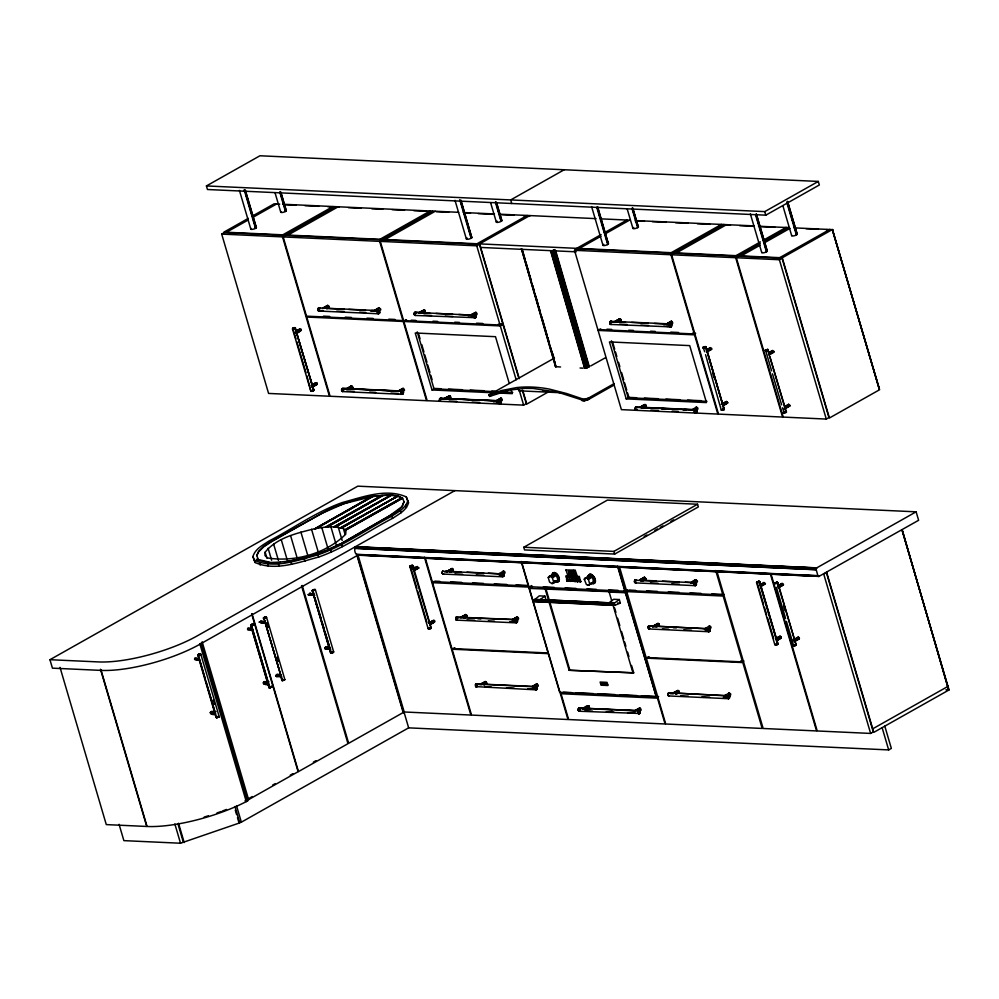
<?xml version="1.0" encoding="UTF-8"?>
<svg xmlns="http://www.w3.org/2000/svg" width="999" height="999" viewBox="0 0 999 999"><rect width="100%" height="100%" fill="white"/><g stroke="black" fill="none" stroke-linecap="round" stroke-linejoin="round"><path stroke-width="1.5" d="M318.868 311.026L318.182 310.264L318.868 311.026L378.296 313.761L379.545 312.912L378.296 313.761M402.472 391.096L400.974 392.495L402.322 394.106L403.259 393.469L401.998 394.318L342.582 391.583L341.596 389.81L342.944 388.336L402.36 391.071L403.396 392.22L402.36 391.071M475.012 317.67L415.159 315.459L414.173 313.686L414.897 312.325L475.699 315.347C477.097 314.91 473.301 317.27 473.813 315.584L475.249 315.497M442.058 572.976L442.382 571.453L442.058 573.026L443.156 574.063L502.572 576.798C504.895 575.499 500.511 577.072 502.997 576.273M456.031 619.78L455.769 618.918L456.705 620.129L516.133 622.864C517.082 622.789 515.384 622.19 515.871 619.73L456.643 617.394M493.381 403.097L500.998 403.446L501.323 401.873L500.337 400.874L439.935 398.551L456.618 399.125M516.358 622.764L515.109 621.028L516.495 619.605L517.532 620.754L516.495 619.605L456.256 617.082M536.9 687.362L536.213 686.588L476.785 683.865L475.487 684.615L476.161 683.978L536.788 686.912L537.362 688.411L536.975 689.198L527.834 688.786M636.9 409.415L635.938 410.089L635.302 409.49L636.038 410.127L634.952 409.091L635.676 407.018L696.028 409.727L694.442 411.039L695.154 412.462L696.303 412.262L695.466 412.862L696.328 412.55M636.525 579.982L634.652 580.357L634.49 581.868L635.464 582.879L695.004 585.639L696.515 584.203L695.941 582.704L685.277 582.217M639.135 710.751L578.97 708.104L578.309 708.753L579.607 707.991L639.135 710.751L637.712 712.986C638.798 714.135 641.183 713.236 638.598 713.373L637.712 712.986M695.941 582.704L635.102 580.257M705.119 630.856L709.852 630.943L708.553 631.705L649.138 628.97L648.151 627.197L648.875 625.836L709.665 628.87L649.175 625.936M728.933 695.991L669.218 692.707L667.694 694.143L668.855 695.953L728.271 698.688L729.732 696.478L729.407 698.051L723.313 697.764M551.935 575.911C553.633 564.959 565.434 584.765 555.144 581.356M554.745 580.869C561.475 583.803 556.555 569.992 552.36 574.75L552.21 573.801M568.219 580.993L566.67 580.419L566.733 579.482L567.794 579.532L567.782 581.268L566.733 579.482M570.704 581.106L569.155 580.544L569.218 579.595L570.279 579.645L570.267 581.393L569.218 579.595M573.201 581.218L571.64 580.656L572.077 579.208L573.351 581.381L571.89 581.093L572.14 579.432L573.201 581.218L571.94 580.756L572.14 579.432M571.64 580.656L571.703 579.707M575.686 581.343L574.125 580.769L574.562 579.32L575.836 581.505L574.375 581.206L574.625 579.545L575.686 581.343L574.437 580.869L574.625 579.545M574.125 580.769L574.188 579.832M578.171 581.455L576.61 580.881L576.51 579.782C578.159 579.62 576.148 577.097 577.01 579.383L578.334 580.744L577.784 581.955L576.86 581.318L577.11 579.657L578.171 580.731L577.235 581.518L577.11 579.657M576.61 580.881L576.673 579.944M580.656 581.568L579.408 581.093L579.595 579.782L580.656 581.568L579.095 580.993L579.532 579.557L580.806 581.73L578.995 580.769M579.095 580.993L579.158 580.057M588.174 577.185L587.961 576.423C591.021 568.606 600.337 584.328 592.145 583.528L591.545 582.941C598.176 583.578 590.646 570.866 588.174 577.185A4.208 2.56 60.6 0 1 591.296 575.761A4.208 2.56 60.6 0 1 594.218 580.681A4.208 2.56 60.6 0 1 591.508 582.929M355.507 546.653C353.634 548.863 355.007 555.119 357.992 555.107M816.071 569.255L816.757 567.857L916.12 511.825L918.618 520.279L818.868 576.423L817.881 575.649L816.071 569.255L354.82 547.927M196.341 658.99C192.233 660.139 197.452 658.291 199.363 658.079M197.889 654.707L200.811 654.245L219.093 716.333C219.081 717.694 213.624 717.494 217.944 717.232M216.034 717.394L216.92 717.669L216.034 717.394L197.765 655.044L198.439 654.357L197.752 655.169L200.799 654.495L199.625 654.008M197.877 654.919L200.799 654.495M215.796 713.873C212.5 716.583 207.692 711.163 212.287 711.875M210.801 711.85C216.883 711.038 215.722 714.248 210.402 712.936M216.646 717.594L217.969 716.857M218.956 716.932L218.631 716.62M249.313 629.133C245.205 630.269 250.437 628.421 252.347 628.209M253.172 624.175C251.935 624.35 254.158 623.576 253.359 624.949C248.601 627.459 253.259 622.402 250.737 625.436L269.006 687.524L270.367 687.762L269.006 687.524M250.986 624.762L251.835 625.486M250.749 625.187L251.423 624.487L250.749 625.187L269.168 687.712M251.973 628.92L247.49 629.095M253.334 624.138L253.359 624.949M265.597 622.864C251.81 621.628 263.611 622.589 265.372 620.804M266.496 617.457C266.209 617.27 261.226 618.156 266.508 617.207L284.777 679.308L284.29 680.182L284.752 679.557L283.616 680.456L281.793 680.219L279.982 672.389M263.699 617.594L263.449 618.269M263.848 617.707L282.342 680.569L263.686 617.782L266.196 617.195M264.685 621.753L260.202 621.927M266.346 617.02L263.436 618.144M268.768 684.015C266.059 686.45 260.876 682.142 265.06 681.755M263.773 681.98C269.867 681.168 268.706 684.377 263.374 683.079M269.305 687.762L272.065 686.475L271.815 687.15L270.105 687.574L271.666 686.363L271.815 687.15M269.068 687.637L269.892 687.811L251.398 624.949M269.63 687.737L269.018 687.275L269.643 687.562M271.678 687.025L271.603 686.75M313.823 390.309L312.025 390.459L313.449 389.935L295.18 327.847L293.619 327.859L292.52 329.008L310.789 391.108L312.088 391.383L313.848 390.047L294.955 327.747M292.769 328.334L295.991 338.786M277.922 675.936C275.774 678.583 275.687 673.001 277.984 674.849M312.749 391.146L313.836 390.297L295.117 327.709M295.279 327.722L292.632 328.634L293.644 328.484M280.544 676.111L281.256 674.775M281.743 680.107L282.118 680.469M282.018 680.594L282.18 680.606M284.665 679.682L282.255 680.656M311.089 391.346L311.363 390.759M311.263 391.146L312.737 391.046M314.448 595.329C300.662 594.08 312.462 595.054 314.223 593.269M311.026 594.043L310.452 592.931L309.453 593.306M331.918 652.372C334.253 651.872 332.242 653.546 333.629 651.76L315.359 589.672L313.449 589.835L312.312 590.471L330.594 652.572L331.456 653.096L312.287 590.596L312.874 589.797L312.3 590.721L330.569 652.822L331.93 653.059L330.569 652.822M315.197 589.485L312.325 590.471L315.359 589.672M312.874 589.797L315.347 589.922L312.849 590.334M313.536 594.218L309.053 594.393M314.922 590.247L314.96 589.56M315.347 589.922L314.897 589.435M330.332 649.3L324.937 648.363L325.999 646.902L326.91 648.026M325.1 647.614C330.869 647.24 330.457 649.25 324.937 648.363M330.731 653.009L331.056 652.359L331.331 653.146M333.142 652.647L332.567 651.835M333.629 652.135L332.967 652.247M379.745 311.601L379.52 313.112L379.233 310.826L371.616 310.477M403.459 392.157L403.296 393.556M414.473 314.685L414.223 314.248M428.733 629.133C428.696 628.009 429.258 629.732 428.196 628.846L409.915 566.745L411.026 565.659L412.974 565.696L431.243 628.034C431.293 628.683 429.707 627.984 430.856 627.672L412.088 565.409L412.974 565.696M412.912 565.584C411.95 567.332 409.627 565.159 409.915 566.745M412.3 565.958L412.962 565.946M500.924 401.61L500.237 400.836L440.184 398.226L439.872 401.036L439.36 400.262M430.794 628.071C427.572 630.456 433.279 627.647 430.182 627.859M476.036 316.021L475.212 318.069L475.761 317.245L468.106 317.195M627.434 589.86L624.875 591.196L528.583 586.675M624.35 590.634L629.02 590.846L625.674 592.732L656.293 696.74L559.677 692.295L529.058 588.286L532.405 586.401M610.152 324.113L609.889 323.239L610.826 324.45L671.116 326.873L669.305 326.198L670.616 323.938L610.564 321.316L610.014 322.153L610.464 321.341M639.597 711.038L639.959 711.937L639.323 711.113M648.201 627.759L648.276 626.373M671.378 326.548L671.565 324.925L671.378 326.548L663.761 326.198M693.556 412.075L696.603 412.225L696.927 410.639L696.403 409.927L684.215 409.365M703.196 347.202L702.946 347.877L705.606 346.715L724.038 409.403L706.006 346.815L704.807 346.578M704.682 351.735C702.759 345.829 702.597 347.565 704.907 346.765M724.275 409.29L723.588 409.852L724.263 409.165L705.706 346.591M705.843 346.628L704.857 347.714L702.934 347.752M696.453 583.478L696.041 582.742M723.838 409.715L721.278 410.077L705.556 354.695M721.278 410.077L721.89 409.702M709.502 628.771L709.864 629.67L709.602 628.796M724.15 409.515L723.875 408.803M729.72 696.528L728.071 696.315L727.921 697.564L729.145 698.239M765.134 350.237L768.131 349.925L766.183 350.786L765.346 350.062M765.496 350.012L766.183 350.786M768.618 352.522L767.694 349.463L766.233 349.837L767.981 349.488L767.007 350.574M756.58 582.679L757.267 581.743L756.58 582.679L774.862 644.78L776.81 644.867L777.896 643.98L759.627 581.88L758.291 581.393L759.64 581.63L777.909 643.718C776.023 645.342 774 645.554 775.998 643.893M777.921 643.843L776.785 644.243L777.522 643.606L759.015 581.418L759.627 581.88L756.955 582.667L759.34 581.393M783.428 412.937C785.301 413.711 781.855 412.475 784.515 411.938M774.712 583.516C775.286 581.306 774.475 585.264 777.334 583.041C778.333 581.793 775.149 582.017 777.759 582.454L796.028 644.805L795.354 645.491L796.041 644.555L794.879 645.704L795.641 644.705M777.334 583.041C777.759 581.505 776.772 582.567 774.749 583.029M775.286 582.592L774.949 583.029M786.425 411.775L786.026 412.5L785.164 408.703M777.472 582.23L775.261 583.116M775.948 644.83L777.259 644.205M777.659 644.405L777.522 643.606M793.606 645.654L786.45 621.378M793.281 645.841L795.579 644.842L793.293 645.629M200.749 654.382L198.002 654.82M251.785 625.224L252.647 625.274M296.74 332.455C294.38 335.264 304.932 329.208 299.8 328.721M315.609 384.066C317.994 386.176 317.058 381.193 315.322 383.092M412.487 566.146L410.04 566.371M414.135 570.192L418.731 567.907L417.195 566.458M418.731 567.907C416.67 568.943 416.021 564.597 413.386 568.806M429.882 624.725C441.358 616.858 427.422 622.439 434.627 621.565M703.608 347.402L704.045 347.927M706.78 352.035L707.167 351.323M708.129 350.524C709.789 350.349 713.761 348.476 710.227 347.59M723.875 409.066L722.564 409.528M725.736 402.272C726.435 399.712 729.095 404.458 726.323 403.196M773.775 352.135C759.677 358.054 779.07 352.135 772.364 350.437M763.785 583.766L763.498 582.792L760.039 584.74M764.073 584.028L765.409 583.528L763.86 582.392M784.814 408.866L785.202 408.154M787.874 405.132C788.586 402.572 791.245 407.317 788.461 406.056M776.535 640.659C783.016 638.099 782.067 633.853 776.061 638.473M778.246 586.226L781.63 583.628L778.171 585.576M778.733 586.813C780.032 586.188 786.101 584.515 781.992 583.229M779.744 636.363L779.957 638.011L781.293 637.499M794.667 641.495L793.568 639.76M797.489 637.911C798.201 635.352 800.861 640.097 798.076 638.836M198.863 654.208L197.765 655.044L198.414 654.82M263.461 618.019L264.61 617.12M294.48 327.909L293.681 327.859M723.151 410.089L722.464 410.252M553.334 573.813L553.396 572.639M589.348 575.461L589.422 574.3M314.535 528.746C297.115 533.129 276.973 537.587 265.147 552.172L264.947 555.469L267.495 557.929C294.368 562.387 326.298 553.608 345.704 534.228L345.904 530.931L345.167 530.219L402.585 498.201L397.927 495.866L390.384 494.792L368.831 496.653L356.293 499.45L331.905 507.867L271.691 541.108L263.661 546.353L258.616 551.248L256.755 555.569L258.741 551.698L263.786 546.79L271.828 541.545L321.653 513.449L343.831 503.721L371.228 496.79L314.598 528.971L371.228 496.79M318.394 308.379C319.942 305.856 317.307 311.538 317.707 309.203L318.057 308.728M342.095 388.936L352.659 389.073M414.672 312.525L414.348 313.162L415.534 312.212L414.897 312.325M443.131 571.166L442.657 571.128M501.098 403.434L499.862 404.083L498.913 403.097L500.087 403.996M537.1 688.985L536.463 689.722L537.137 689.085M695.866 585.189L696.266 584.79M328.284 307.929C330.794 307.592 326.735 303.546 327.148 306.643M350.861 387.2C350.449 384.103 354.495 388.149 351.998 388.486M379.195 307.792C366.121 316.833 382.38 303.996 378.796 309.016M402.435 389.135L403.571 388.536L398.626 390.971M424.513 310.027C409.553 318.706 428.184 305.469 424.9 312.375M449.787 395.929C434.84 404.607 453.471 391.371 450.187 398.276M475.024 313.012L476.161 312.4L471.203 314.835M451.885 570.504L453.309 570.566L452.147 568.468L446.753 571.84L451.361 569.243M466.058 614.697C450.549 623.064 470.979 610.514 466.121 617.032M500.299 398.913L501.448 398.301L496.491 400.736M485.764 681.68C470.816 690.359 489.448 677.122 486.163 684.028M516.57 617.682L517.707 617.07L512.749 619.505M536.276 684.665C541.071 680.794 524.837 691.745 537.075 683.89M619.505 318.843C605.107 327.997 625.074 313.961 619.904 321.191M588.973 708.154C591.433 700.336 574.475 714.697 588.236 705.644M644.78 406.568C647.19 408.603 645.966 403.047 644.305 404.932M670.691 322.003L671.827 321.403L666.87 323.826M644.992 579.82C647.502 579.47 643.443 575.424 643.856 578.521M639.098 708.791L640.234 708.191L635.277 710.614M658.478 623.551C643.531 632.217 662.162 618.98 658.878 625.898M678.196 690.521C661.238 698.751 687.212 685.639 676.548 694.03M695.903 579.67C682.829 588.711 699.088 575.874 695.516 580.894M318.107 310.527L319.493 310.914L318.756 311.001M342.582 391.583L341.895 390.821M442.107 572.914L442.457 573.301M475.387 685.963L475.849 686.788L475.649 684.502L475.437 685.339M442.644 571.266L503.708 574.05L488.274 573.164M671.703 324.975L670.729 323.963M634.889 582.142L635.576 582.904M648.101 627.822L648.451 628.209M696.403 409.927L696.915 410.701M667.869 694.18L668.106 695.541L669.355 695.804M729.32 696.203L728.746 695.466M567.782 581.268L566.92 580.869L567.17 579.208M569.155 580.544L569.642 581.056L569.592 579.095L570.866 581.268L569.405 580.981L569.655 579.32M580.207 581.843L579.345 581.443L579.595 579.782M341.758 389.285L342.32 388.461L401.86 391.221L401.436 392.532M439.622 399.051L441.383 398.426M455.894 617.832L455.756 619.143L456.206 617.32L457.579 617.931M499.138 575.948L503.758 575.849L503.384 576.598M516.982 622.552L517.307 621.915L509.64 621.865M639.959 713.211L640.109 711.763M696.34 412.412L696.877 410.614M216.483 717.607L198.164 655.144M293.182 328.534L292.52 329.008L293.094 328.084M411.014 566.795L410.164 566.258M703.496 347.477L704.857 347.714M786.026 411.663L783.441 412.687L784.003 413.161M554.02 573.713L554.258 572.514M590.047 575.362L590.272 574.175M410.339 566.046L416.883 588.349M475.949 684.465L476.785 683.865L477.734 684.839M610.352 321.803L611.188 321.203L610.377 321.403M536.688 689.235L535.839 689.834L475.649 686.6M670.641 326.823L669.23 325.362M639.085 713.448L579.233 711.238L578.146 710.202C578.771 707.18 577.26 710.664 579.233 711.238L580.369 710.601M695.566 582.504L694.23 583.029L694.055 584.652L695.229 585.551L695.841 585.039M707.604 630.719L708.778 631.605L707.542 629.882L709.128 628.571M729.108 698.089L728.383 698.663L727.322 697.702L727.497 696.078L728.833 695.554M293.606 328.571L295.579 327.959L292.919 328.858M270.979 686.912L271.666 686.625M568.843 572.752C567.245 567.207 570.504 578.471 568.893 572.927M570.854 572.589C569.343 570.479 568.731 570.092 571.316 572.614M571.69 573.314L571.178 571.091L571.703 572.889M566.67 580.419L566.92 580.869M378.034 310.627L378.708 313.236L377.972 313.374L377.272 311.938L378.034 310.627L379.595 311.725M377.522 311.151L378.334 313.024M377.272 311.938L379.345 311.276M401.111 392.507L401.91 392.058M401.798 391.945L402.385 393.956M473.701 316.371L474.837 315.572M475.811 317.545L475.899 315.921M498.851 402.26L499.1 401.473C501.261 400.374 498.551 402.609 499.05 403.097M498.976 402.272L499.725 400.986M502.122 576.46L501.798 574.188L503.134 573.663M501.548 574.974L503.209 573.776M502.31 573.663L501.91 575.774L503.446 576.348M501.798 574.188L502.397 576.311M501.748 575.799L503.246 573.938L502.222 574.338M503.708 576.161L503.608 573.888M503.858 576.098L503.508 573.863M609.964 321.853L609.877 323.464L609.902 321.89M516.108 619.83L515.184 621.878M515.109 621.028L515.484 620.267M517.357 622.215L517.445 620.591L517.482 621.39M609.54 605.032L608.366 604.383L608.503 603.159L613.698 599.275L619.293 599.537L620.354 603.121L614.672 605.369L534.652 601.698L533.891 600.324L539.285 595.854L544.88 596.116L545.929 599.7M535.639 687.474L534.89 688.86L535.963 689.822L534.827 688.011L536.513 687.15M536.975 689.198L537.362 688.398M635.064 408.354L635.789 406.993M669.517 325.387L670.878 324.176M669.904 324.725L669.58 326.173M614.672 605.369L614.085 603.421L619.293 599.537M634.715 580.307L634.49 581.868M695.117 410.402C694.53 413.886 695.217 411.014 695.404 412.262L695.267 410.489L696.515 410.377M637.637 712.15L638.448 711.6M639.797 713.336L640.047 712.549M693.98 583.816L694.355 583.054M696.128 585.002L696.39 584.215M707.891 630.694L707.916 629.12L707.742 630.719M707.542 629.882L708.541 628.683L708.466 629.432M709.789 631.056L710.014 629.495M709.839 631.018L709.964 629.457M727.384 696.865L728.184 696.415L727.247 696.865M554.782 573.876L555.207 572.727M590.809 575.536L591.221 574.375M251.174 228.459A2.897 0.824 -16.4 0 0 251.835 229.383A2.897 0.824 -16.4 0 0 255.519 228.346L256.368 227.522L245.367 190.235M281.119 211.576A2.897 0.824 -16.4 0 0 281.78 212.5A2.897 0.824 -16.4 0 0 285.464 211.463L286.313 210.639L280.994 192.632M252.934 556.58C255.082 548.951 262.774 545.167 268.881 541.083C293.556 528.346 316.371 511.563 342.769 502.397C362.874 497.09 386.113 487.962 406.293 496.915L408.504 502.859C406.356 510.501 398.663 514.273 392.557 518.356C367.882 531.093 345.067 547.877 318.669 557.042C298.564 562.35 275.324 571.49 255.145 562.524L252.934 556.58L255.145 562.524M467.207 238.074A2.897 0.824 -16.4 0 0 467.132 239.298A2.897 0.824 -16.4 0 0 471.091 238.249L471.94 237.425L471.153 237.038M497.152 221.191A2.897 0.824 -16.4 0 0 497.077 222.415A2.897 0.824 -16.4 0 0 501.036 221.366L501.885 220.542L496.565 202.547M402.16 505.969L404.033 501.648L402.297 506.418L397.252 511.313L339.385 544.655L389.086 516.121L402.297 506.418M254.495 560.302C274.675 569.255 297.902 560.127 318.007 554.82C344.418 545.654 367.22 528.871 391.895 516.133C398.014 512.05 405.706 508.266 407.854 500.636M603.796 244.355A2.897 0.824 -16.4 0 0 603.733 245.579A2.897 0.824 -16.4 0 0 607.679 244.53L608.528 243.706L607.742 243.306M633.741 227.472A2.897 0.824 -16.4 0 0 633.678 228.696A2.897 0.824 -16.4 0 0 637.624 227.647L638.473 226.823L637.687 226.423M761.812 252.235A2.897 0.824 -16.4 0 0 763.061 252.859A2.897 0.824 -16.4 0 0 766.445 251.835L767.294 250.999L756.38 213.911M791.77 235.352A2.897 0.824 -16.4 0 0 793.019 235.976A2.897 0.824 -16.4 0 0 796.39 234.952L797.239 234.128L787.549 201.286M500.674 403.883L499.862 404.083M475.924 684.165L475.524 684.702M671.553 326.423L671.116 326.873M709.415 631.393L708.553 631.705M429.82 313.162L415.309 312.3L415.734 313.386M723.151 409.44L724.163 409.29M794.917 645.079L793.468 645.154M548.239 577.547L553.359 574.063L554.907 574.125L556.543 575.387L557.892 579.969L556.967 581.106L552.047 583.591L549.587 582.142L548.239 577.547L553.359 574.063M557.892 579.969L552.047 583.591M584.265 579.208L589.373 575.711L590.933 575.786L592.569 577.035L593.556 582.33L588.074 585.239L586.401 584.552L584.265 579.208L587.4 577.434M588.436 576.848L589.373 575.711M593.918 581.63L588.074 585.239M299.725 330.095L301.323 330.169M778.783 587.512L777.684 585.776M555.581 574.3L556.181 573.239M591.595 575.948L592.207 574.887M351.261 385.976L346.228 388.986L351.573 385.989M500.774 398.126L495.741 401.123L501.098 398.139M503.796 570.841L498.401 574.213M671.153 321.216L666.133 324.225L671.478 321.228M517.032 616.895L512.012 619.904L517.357 616.907M696.69 406.905L691.296 410.277M587.662 705.769L587.512 706.855M709.789 625.749L704.382 629.12M729.507 692.732L724.1 696.103M217.969 717.344L219.093 716.708M777.796 644.105L776.822 644.168M342.907 389.073L343.893 389.323M415.497 312.949L416.483 313.199M402.035 393.581L401.049 393.331L402.422 393.793M669.305 326.198L670.292 326.448M535.264 689.522L535.626 688.661L536.713 689.397M694.605 583.878L694.417 585.327M727.821 698.351C726.398 696.952 729.37 697.864 727.697 698.363M212.225 712.974L211.001 713.673M265.21 683.104L263.973 683.803M696.603 410.114L635.539 407.33M695.229 585.551L694.442 583.853L695.629 582.629M708.778 631.605L708.216 629.245L709.665 629.083M614.223 384.977L588.711 399.363L584.365 400.711L558.229 392.32L532.991 388.424L524.925 388.361L509.39 390.072L489.61 396.403L489.023 395.055L490.384 394.18L554.507 358.017M756.705 582.08L757.679 582.729M777.784 644.318L777.422 644.605M556.343 574.937L557.13 574.025M592.37 576.598L593.144 575.686M341.646 390.372L341.708 388.986M634.952 409.041L635.364 409.777M634.49 581.818L634.902 582.567M317.969 308.629L318.606 307.904L378.858 310.627M318.569 310.477L319.318 310.052M319.73 310.314L319.143 310.689L323.052 310.527M319.38 310.889L320.005 310.389M378.271 310.739L377.335 312.774M377.797 311.226L378.921 310.751M379.545 312.912L379.021 313.624M341.683 389.185L342.32 388.461M342.27 391.196L343.581 390.921M342.37 391.471L343.706 390.946M474.675 315.272L473.638 317.207L475.399 317.982M499.962 401.173L499.138 402.285L499.55 403.696M609.927 322.053L610.564 321.316M670.504 324.575L669.605 324.6M636.613 409.24L635.739 409.74M637.05 409.465L635.776 409.89M455.781 617.632L456.443 616.995M456.406 619.567L457.167 619.143M695.329 409.752L694.829 410.264L695.716 410.239M696.765 412.1L696.191 412.724M515.634 620.317L517.245 620.242M544.88 596.116L539.672 599.999L539.81 601.71L540.721 601.86M634.677 580.506L635.314 579.782M635.277 582.355L636.038 581.93M536.088 687.225L535.202 687.25M648.239 626.573L648.875 625.836M649.412 628.633L649.587 627.996L649.025 628.945M649.999 628.259L648.863 628.733M694.792 583.279L694.854 582.542L694.055 584.652M578.346 708.84L578.97 708.104M580.244 710.576L578.933 710.851M709.814 630.856L709.29 631.568M638.024 711.375L638.91 711.35M667.956 693.556L668.593 692.819L729.208 695.754L729.67 696.59M727.771 696.153L728.521 696.066M729.008 698.551L729.57 697.926M567.794 579.532L566.97 580.519L568.231 580.269M570.279 579.645L569.455 580.631L570.716 580.394M572.764 579.757L571.94 580.756L573.201 580.506M575.249 579.87L574.437 580.869L575.686 580.619M577.734 579.994L576.923 580.981L578.171 580.731M580.219 580.107L579.408 581.093L580.656 580.844M625.486 322.153L610.764 321.728M477.36 684.178L476.361 684.377M535.664 689.36L535.501 687.374L536.95 687.225M670.978 327.048L670.254 327.185M648.688 625.923L649.5 625.724M265.259 616.932L266.209 616.97M314.011 589.435L313.411 589.722M217.332 717.669L216.571 717.682M412.437 565.397L411.625 565.446L412.525 565.471M793.618 645.941L794.33 645.854L793.044 645.716M194.917 657.879L196.403 657.904M247.889 628.009L249.176 627.784M260.602 620.841L262.088 620.866M326.536 648.726L325.537 649.1M310.864 390.971L306.868 375.736M313.848 390.422L313.162 390.996L313.449 389.935M199.475 654.695L200.499 654.22M253.621 624.425L250.761 625.174M265.722 617.419L266.333 617.257M412.899 565.834L410.976 566.533M219.043 716.832L218.594 717.22M704.819 347.59L705.831 346.865M269.081 687.387L270.392 687.137M281.793 680.219L282.954 679.72L282.517 680.157M428.271 628.708L429.345 627.946M724.263 409.165L723.164 409.915M758.491 582.517L759.015 581.418M759.565 581.768L758.453 582.392M777.584 582.504L776.423 582.904M793.056 645.466L794.13 644.717M557.03 575.761L557.966 575.049M593.044 577.41L593.993 576.698M414.248 312.899L414.073 314.423M439.523 398.801L439.348 400.312M491.346 395.204L489.61 396.403M474.812 318.094L473.926 317.17M441.633 399.101L440.422 398.464L441.158 399.225M722.677 406.006L727.659 402.697M669.218 692.707L668.343 693.156M566.67 579.994L567.295 581.056M569.155 580.107L569.78 581.181M571.64 580.219L572.265 581.293M574.125 580.344L574.75 581.406M576.61 580.456L577.235 581.518M579.095 580.569L579.72 581.63M206.418 185.939L259.952 155.769L818.293 181.431L819.342 184.99L765.808 215.172L207.467 189.51L206.418 185.939L764.759 211.613L818.293 181.431M248.326 218.356L223.913 232.13L782.254 257.792L832.442 229.495L879.607 389.722L829.407 418.019L782.254 257.792M252.397 216.071L274.101 203.833L279.732 204.096M221.691 234.091L224.363 232.58L285.214 235.377L282.542 236.888L221.691 234.091L268.581 393.431L329.433 396.228L282.542 236.888M226.498 232.243L248.202 220.005M253.621 216.945L276.686 203.946M282.817 234.827L333.004 206.543M285.402 234.952L335.602 206.656M336.026 206.805L327.884 206.743M283.179 236.925L285.864 235.414L382.317 239.847L379.645 241.358L283.179 236.925L306.506 316.146L402.959 320.579L379.645 241.358M336.551 206.83L339.161 207.255M287.999 235.077L338.186 206.781M379.92 239.298L430.107 211.001M382.517 239.41L432.704 211.126M380.294 241.383L382.967 239.872L479.42 244.305L502.734 323.526L500.062 325.037L403.608 320.604L380.294 241.383L476.748 245.816L479.42 244.305M385.102 239.535L435.289 211.239M564.21 169.755L510.676 199.937L511.725 203.496M327.547 305.419L322.939 308.017M322.515 308.429L327.872 305.432M328.221 305.607L323.264 308.029M323.938 308.491L328.546 305.894M325.362 308.241L328.821 306.293M326.698 308.029L329.008 306.73M326.773 308.466L329.083 307.168M326.723 308.841L329.033 307.542M295.979 331.069L299.438 329.121M295.966 331.381L299.413 329.433M297.215 331.069L299.513 329.77M297.702 331.656L300 330.357M295.729 333.142L300.337 330.544M296.353 333.167L301.198 330.407M477.023 243.756L527.21 215.472M529.807 215.584L479.62 243.881L519.28 378.646M530.119 215.734L523.389 215.734M374.175 310.801L379.52 307.817M403.221 321.466L426.536 400.686L330.082 396.253L306.768 317.033L403.221 321.466L405.894 319.955M522.352 390.184L526.311 403.646L523.638 405.144L427.185 400.711L403.871 321.491L406.543 319.992M418.806 312.862L424.163 309.865M419.555 312.462L420.229 312.924L424.837 310.327M425.112 310.714L420.229 312.924M421.84 313.099L425.299 311.151M423.064 312.887L425.374 311.588M423.014 313.261L425.324 311.963M311.076 385.289L315.984 382.654M311.713 385.314L316.321 382.717M311.85 385.352L315.309 383.404M312.038 385.502L316.646 382.904M316.933 383.166L312.325 385.764L317.133 383.491M313.586 385.639L315.884 384.34M317.232 383.828L312.25 387.137L317.083 384.39M311.95 387.187L317.22 384.14M576.723 248.339L601.136 234.578M605.207 232.28L626.91 220.055M574.5 250.312L577.172 248.801L673.626 253.234L670.953 254.745L574.5 250.312L597.814 329.533L694.268 333.966L670.953 254.745M579.308 248.464L601.011 236.226M605.082 233.928L629.495 220.167L600.711 218.843M475.811 312.237L470.891 314.822M346.178 389.36L350.786 386.763M346.965 388.586L351.923 386.163M352.26 386.451L347.315 388.761M349.076 388.798L352.535 386.85M349.263 389.235L352.709 387.287M350.487 389.023L352.784 387.724M350.437 389.398L352.734 388.099M403.871 321.491L500.324 325.924L502.997 324.425L518.843 378.234M402.909 388.349L398.301 390.946M397.877 391.358L403.234 388.374M671.241 252.685L721.428 224.4M673.826 252.809L724.013 224.513M724.325 224.663L719.155 224.725M509.265 383.429L495.504 336.688L415.234 332.992L432.005 389.96L434.677 388.449L440.846 388.736M671.603 254.782L674.275 253.271L738.373 256.219L735.689 257.717L671.603 254.782L718.493 414.11L782.579 417.058L735.689 257.717M724.862 224.688L730.481 225.25M676.41 252.922L726.598 224.638M444.093 398.751L449.45 395.766M444.842 398.364L445.517 398.826L450.124 396.228M450.399 396.615L445.517 398.826M447.127 399.001L450.586 397.053M448.351 398.788L450.649 397.49M448.301 399.163L450.599 397.864M598.076 330.419L694.53 334.852L717.844 414.073L621.39 409.64L598.076 330.419L600.749 328.921M614.472 321.853L619.83 318.856M615.222 321.453L620.179 319.031M615.571 321.628L620.504 319.318M620.779 319.717L615.896 321.915M617.507 322.103L620.966 320.155M618.731 321.878L621.041 320.579M735.976 255.669L760.389 241.895M763.099 240.372L786.163 227.372M618.681 322.265L620.991 320.966M738.561 255.781L760.264 243.544M764.335 241.258L788.748 227.485M736.338 257.754L739.01 256.243L782.067 258.217L828.958 417.557L826.285 419.068L783.228 417.082L736.338 257.754L779.382 259.728L782.067 258.217M494.692 394.243L498.726 391.97M741.146 255.906L760.139 245.192M764.21 242.907L789.984 228.371M496.928 401.286L500.374 399.338M358.379 554.882L199.738 644.33A72.54 20.479 -16.4 0 1 100.986 670.391L52.435 668.156L49.95 659.702L357.779 486.163L916.12 511.825M779.67 257.68L829.857 229.383M832.429 229.932L879.32 389.273L832.429 229.932L826.235 229.658M548.476 391.87L526.773 404.096L522.802 390.621M314.598 528.971L372.615 496.59L382.704 495.442L326.76 527.235L325.462 527.122L381.593 495.479M316.146 528.683L372.615 496.59M325.524 527.347L381.655 495.704M326.76 527.235L382.767 495.666M326.698 527.022L334.053 526.823L390.996 495.304L335.09 527.085L391.071 495.529M334.053 526.823L390.122 495.467M340.572 527.684L397.427 496.216L341.333 528.109L335.027 526.86M340.634 527.909L397.502 496.441M341.333 528.109L397.427 496.216M344.78 529.845L401.348 497.964L401.973 498.464L345.242 530.444L343.356 528.471L341.271 527.884M344.855 530.069L401.411 498.176M489.11 395.117L501.535 390.522L516.658 387.575A222.302 135.065 60.6 0 1 549.263 389.073L566.558 393.506L584.115 399.425L588.461 398.089L613.973 383.703M454.882 490.621L197.24 635.864A72.54 20.479 -16.4 0 1 98.501 661.925L49.95 659.702M706.405 349.937L709.864 347.989L706.393 350.249M707.304 351.361L710.764 349.413M707.142 351.636L711.75 349.026M706.48 352.073L711.625 349.275M626.211 398.888L706.48 402.585L689.71 345.617L609.44 341.92L626.211 398.888L628.883 397.377L636.6 397.739M644.717 404.52L640.109 407.117M645.042 404.533C637.612 407.542 640.996 409.415 645.991 405.382M644.255 405.307L640.796 407.255L645.391 404.695M642.02 407.043L644.33 405.744M641.108 407.592L645.716 404.995M642.719 407.767L646.178 405.819M642.794 408.204L646.253 406.256M643.743 408.204L646.203 406.63M769.705 352.147L772.015 350.849L769.692 352.46M769.292 354.483L773.9 351.885M413.361 569.118L416.82 567.17M415.434 569.58L417.732 568.281M413.761 570.904L418.593 568.144M721.278 404.32L726.41 401.523M722.289 403.908L725.749 401.96M722.14 404.183L726.748 401.586M722.464 404.37L727.072 401.773M727.359 402.035L722.951 404.957M722.864 405.144L727.559 402.36M723.189 405.332L726.648 403.384M722.377 406.056L727.647 403.009M446.803 571.465L452.147 568.468M447.54 571.066L452.497 568.631M447.889 571.228L452.822 568.931M453.096 569.318L448.214 571.528M449.825 571.715L453.284 569.767M449.9 572.14L453.359 570.192M451.011 571.865L453.309 570.566M432.517 582.679L528.971 587.112L548.351 652.984L451.898 648.551L432.517 582.679L435.189 581.168L439.86 581.381M523.763 547.265L607.404 500.099L697.552 504.245L698.338 506.918L614.685 554.07L524.55 549.925L523.763 547.265L613.91 551.398L697.552 504.245M784.44 406.768L788.561 404.37M784.277 407.043L788.885 404.445M789.222 404.632C782.504 407.767 784.078 409.128 789.709 405.219M784.889 407.492L789.497 404.895M784.19 408.841L789.809 405.557M785.177 408.466L789.784 405.869M784.515 408.916L789.66 406.118M428.771 622.989L433.379 620.391M433.716 620.454C426.461 623.526 429.408 625.237 434.528 621.228M429.245 623.089L432.704 621.141M429.445 623.239L434.053 620.641M429.72 623.501L434.328 620.903M430.007 624.475L434.615 621.878M429.645 624.875L434.49 622.127M460.352 617.532L465.709 614.535M461.101 617.132L461.775 617.594L466.383 614.997M466.658 615.384L461.775 617.594M463.386 617.769L466.845 615.821M464.61 617.557L466.92 616.258M464.56 617.931L466.87 616.633M528.971 587.112L531.643 585.601M548.601 576.848L554.083 573.938M549.175 576.411L550.724 576.485L554.907 574.125M550.724 576.485L551.573 576.985L555.756 574.625M551.573 576.985L552.36 577.747L556.543 575.387M552.784 583.466L557.529 580.669M529.058 588.386L609.827 591.695L609.165 592.07L611.763 600.923M644.193 536.463L646.865 534.952M654.894 530.419L657.579 528.908M660.252 527.397L662.924 525.899M670.953 521.366L673.638 519.855M452.135 649.213L548.601 653.646L567.981 719.517L471.528 715.084L452.135 649.213L454.82 647.702M584.627 578.508L590.109 575.586M585.189 578.071L586.75 578.146L590.933 575.786M586.75 578.146L587.587 578.646L591.77 576.286M587.587 578.646L588.386 579.395L592.569 577.035M588.798 585.114L593.556 582.33M246.84 799.637L252.272 796.578M272.615 785.102L275.324 783.578M290.247 775.162L292.969 773.638M313.311 762.162L316.021 760.639M246.004 799.5L248.601 799.625L298.114 771.703L251.661 613.861M644.255 577.297L639.647 579.895M644.58 577.322L639.972 579.919L644.929 577.484M640.646 580.382L645.254 577.772M640.921 580.769L645.529 578.171M641.108 581.206L645.716 578.608M642.332 580.993L645.791 579.045M643.431 580.719L645.741 579.42M119.068 824.312L123.876 840.634L180.519 843.231L239.772 822.864L234.965 806.543M626.723 591.608L723.176 596.041L742.569 661.912L646.103 657.479L626.723 591.608L629.395 590.097L635.626 590.384M480.069 684.515L485.427 681.518M480.806 684.115L481.493 684.577L486.101 681.98M486.376 682.367L481.493 684.577M483.104 684.752L486.563 682.804M484.328 684.54L486.625 683.241M484.278 684.914L486.575 683.616M237.462 817.594L238.761 822.04L241.358 822.165L408.628 727.859L888.673 749.912L891.345 748.401L884.802 726.148M690.883 582.679L696.228 579.695M692.057 582.842L694.355 581.543M536.75 683.878L532.142 686.475M532.904 687.05L536.351 685.102M545.242 589.135L569.13 670.267L633.716 672.839L631.543 665.459M652.784 626.373L658.129 623.376M652.809 627.185L658.816 623.838M659.09 624.238L654.482 626.835L653.521 625.973M655.819 626.623L659.278 624.675M655.893 627.047L659.34 625.099M656.992 626.785L659.29 625.486M561.038 693.731L657.492 698.164L665.084 723.975L568.631 719.542L561.038 693.731L563.711 692.22L571.49 692.582M760.027 585.052L763.486 583.104M762.087 585.514L764.397 584.215M760.426 586.838L765.396 583.841M646.353 658.141L742.806 662.574L762.187 728.446L665.734 724.013L646.353 658.141L649.025 656.63M778.159 585.889L781.605 583.94M778.458 586.55L781.905 584.602M779.07 587L782.517 585.039M778.246 587.712L783.516 584.665M778.546 587.674L783.391 584.914M569.13 670.267L633.716 672.839M582.842 709.015L588.586 705.806M588.911 706.106L584.303 708.703L583.628 708.241M584.577 709.09L589.185 706.493M585.913 708.89L589.373 706.942M587.137 708.666L589.447 707.367M587.087 709.04L589.398 707.742M639.572 708.004L634.964 710.601M634.54 711.013L639.884 708.016M672.502 693.356L677.846 690.359M673.239 692.956L673.913 693.418L678.521 690.821M678.796 691.208L673.913 693.418M675.524 693.606L678.983 691.658M675.599 694.03L679.058 692.082M676.71 693.756L679.008 692.457M775.436 638.923L780.044 636.326M780.381 636.4C773.114 639.46 776.073 641.171 781.193 637.162M776.098 639.173L780.706 636.575M776.385 639.447L780.993 636.85M776.673 640.409L781.28 637.812M776.31 640.821L781.143 638.061M793.268 639.797L798.176 637.162M793.905 639.822L798.513 637.225M794.23 640.009L798.838 637.412M794.505 640.272L799.113 637.674M794.717 640.596L799.325 637.999M794.817 640.933L799.425 638.336M794.792 641.246L799.4 638.648M794.13 641.695L799.275 638.898M872.714 728.82L947.989 686.375M870.629 733.428L873.301 731.917L826.41 572.589L823.738 574.1L870.629 733.428L817.219 730.968L771.203 574.625M901.885 529.72L949.038 689.934L873.763 732.379L826.598 572.152M590.646 365.984L605.382 357.767M101.049 670.129L147.065 826.473A76.411 21.578 -16.4 0 0 246.278 801.61L247.59 800.911L201.136 643.056M423.838 309.852L423.439 311.076M449.125 395.741L448.726 396.965M696.378 406.893L695.978 408.116M503.484 570.829L503.084 572.052M465.384 614.522L464.985 615.746M485.102 681.505L484.702 682.717M657.817 623.364L657.604 625.024M709.465 625.736L709.065 626.96M678.845 692.732L677.921 692.694M729.183 692.719L728.783 693.943M554.47 249.8L588.486 367.157L589.31 366.733L555.731 250.874M819.155 576.348L356.93 554.92M280.332 562.162C276.76 567.132 235.377 553.558 270.404 562.425C294.393 562.325 318.069 555.194 339.248 544.205M338.087 545.292L328.871 549.35M638.311 712.849L638.261 712.212M557.579 576.71L558.653 576.211M593.606 578.359L594.68 577.872M295.142 328.534L293.581 328.933M703.433 347.003L704.095 346.99M705.606 346.715L704.77 347.465M767.719 350.262L766.957 350.449M313.361 590.646L314.872 590.134M266.071 617.782L263.911 617.981M253.309 624.837L250.724 625.312M410.414 565.871L411.076 565.596L410.352 566.171M782.492 407.817L784.153 412.624M269.58 687.175L270.242 686.887M428.633 628.259L429.383 628.071M758.541 581.58L756.593 582.429L758.453 581.393M776.673 582.405L775.124 582.817M777.284 582.917L775.761 583.304M590.846 708.803L579.183 708.516M551.298 250.824L585.314 368.169L586.638 367.857L588.036 367.345L554.02 250M318.519 553.871L327.697 550.299M222.452 811.001L226.498 809.452M310.339 594.992L309.653 595.117M247.59 629.432L253.222 629.907M216.945 812.986L221.104 811.513M306.019 557.779L317.083 553.933M204.183 817.057L208.479 815.758M293.631 328.009L294.443 327.797M312.138 390.659L313.386 390.334M703.408 347.59L704.657 347.265M704.008 347.54L704.707 347.352M766.146 350.524L766.907 350.324M723.214 408.991L722.402 409.203L723.226 409.128M784.465 412.874L783.765 412.937L786.413 412.025L767.619 349.388M784.552 413.062L786.425 412.15L785.763 412.25M411.064 565.859L411.875 565.646M264.56 617.257L265.372 617.045M264.598 617.37L265.409 617.157M252.597 624.138L251.835 624.338L252.697 624.325M198.876 654.295L199.725 654.195M198.813 655.094L199.675 655.132M331.805 652.172L333.641 651.885M331.718 652.984L332.517 652.772L331.768 653.059M283.067 679.919L283.691 679.745M609.165 592.07L625.674 592.732M270.304 687L271.004 686.812M758.403 582.267L756.98 582.529M793.381 645.716L794.892 645.441M794.08 645.666L794.942 645.641M794.118 645.766L794.929 645.704M818.968 576.411L357.255 555.157M304.62 558.204L291.958 560.564M200.362 654.008L200.811 654.245M557.979 577.709L559.14 577.459M593.993 579.37L595.154 579.108M318.369 308.229L319.418 308.266M379.133 313.162L378.234 313.162M414.685 312.812L415.871 313.324M414.96 315.347L415.547 315.234M474.562 315.16L475.699 315.572M475.249 315.334L474.238 317.07L475.462 317.744L474.413 317.707L474.026 316.408M610.327 321.653L612.15 322.19M610.564 324.213L611.45 324.338L610.714 324.425M670.816 324.051L670.104 324.088M342.083 388.648L343.768 389.323M342.07 388.786L342.994 388.936M342.844 391.246L341.833 390.959M402.634 391.308L401.511 391.783L401.336 393.306M402.185 391.546L403.109 391.708M401.998 394.318L402.809 394.118M440.172 401.123L440.834 401.136M499.85 401.061L500.974 401.473M500.536 401.223L499.525 402.972M500.736 403.633L499.687 403.608L499.3 402.297M635.601 407.08L636.413 406.88M696.103 409.84L694.967 410.314L694.804 411.838M443.044 574.025L443.656 573.913M635.938 579.657L635.089 579.969L636.001 580.257M540.047 599.612L609.777 602.921M635.376 582.792L636.088 582.767M456.593 620.092L457.33 620.004L455.956 619.492M456.443 619.892L457.092 619.904M695.004 585.639L695.816 585.439M515.984 619.755L516.695 619.717M516.795 619.992L515.784 621.74M516.995 622.414L516.071 622.252M475.911 684.303L477.135 684.977M476.223 687L476.923 686.962M535.839 689.834L536.65 689.635M578.746 708.303L579.607 707.991M578.733 708.441L580.107 709.053M578.97 711.001L579.857 711.126M639.223 710.838L637.924 712.162L638.973 713.761M639.298 710.951L638.311 711.513L638.473 713.486M728.908 695.679L727.771 697.627M639.522 713.661L638.211 713.636M728.496 698.588L729.133 698.376M316.084 528.459L325.462 527.122M371.291 497.002L372.677 496.815M284.815 562.012L290.634 561.213M377.834 313.424L378.409 313.736M401.423 394.006L402.222 394.23M707.979 631.393L708.678 631.68M501.248 402.659L501.323 401.873M293.619 329.058L292.507 328.883M721.615 410.077L722.352 410.127M410.302 566.733L410.989 566.67M312.699 590.571L313.361 590.521M775.112 583.366L775.773 583.179M775.773 583.441L774.7 583.391M430.182 628.121L430.856 627.934M198.139 655.282L198.826 655.219M270.966 686.425L271.691 686.488M776.86 643.93L777.509 643.88M217.994 716.283L219.106 716.458M218.032 716.67L218.694 716.495M758.878 581.306L759.64 581.63M457.892 617.869L456.843 616.97M284.952 210.252L286.313 210.639M255.007 227.135L256.368 227.522M382.704 495.442L390.06 495.242M558.179 578.708L559.39 578.696M594.193 580.369L595.404 580.344M294.33 327.672L294.93 327.622M260.801 622.652L265.01 622.102M199.563 659.902L194.817 659.552M403.384 392.894L403.309 392.058M282.779 204.233L458.666 212.312M463.336 212.525L494.493 213.961M499.175 214.173L596.078 218.631M635.639 220.579L754.095 225.899M758.541 226.236L789.173 227.647L784.078 227.71M794.18 227.872L832.929 229.658M283.591 204.708L295.816 205.27M304.982 205.694L318.718 206.318M348.501 207.692L360.939 208.267M371.828 208.766L382.729 209.266M392.058 209.69L404.508 210.265M413.836 210.689L426.286 211.264M436.263 211.726L448.713 212.3M464.273 213.012L470.492 213.299M478.271 213.661L492.27 214.298M501.61 214.723L514.06 215.297M635.139 220.866L644.48 221.291M652.26 221.653L666.258 222.302M675.586 222.727L688.036 223.301M697.377 223.726L709.814 224.3M739.672 225.674L753.446 226.311M761.101 226.661L774.887 227.285M806.081 228.721L818.481 229.295M480.669 247.44L576.223 251.835M327.435 308.454L344.193 309.215M348.763 309.428L365.522 310.202M435.914 313.436L452.672 314.21M458.766 314.485L474.001 315.185M631.58 322.427L648.339 323.201M654.432 323.476L669.667 324.188M370.467 311.076L373.514 311.213M336.763 311.164L344.38 311.513M359.615 312.212L365.709 312.487M423.913 315.172L431.531 315.522M445.242 316.146L452.859 316.496M619.58 324.163L627.197 324.513M640.908 325.15L648.526 325.499M323.439 316.171L329.67 316.458M345.217 317.17L351.448 317.457M367.008 318.169L373.226 318.456M388.786 319.168L395.005 319.455M411.213 320.204L415.884 320.417M432.992 321.203L437.662 321.416M454.77 322.202L459.44 322.415M476.548 323.201L482.779 323.489M498.339 324.2L502.997 324.425M606.98 329.195L611.638 329.42M628.758 330.207L633.428 330.419M650.536 331.206L655.207 331.418M670.766 332.13L678.546 332.492M692.544 333.129L695.654 333.279M542.619 391.071L548.488 391.346M562.087 392.794L518.793 390.809L518.006 388.136M448.576 389.086L462.462 389.735M470.179 390.085L484.078 390.721M491.795 391.084L494.88 391.221M501.061 391.508L505.694 391.72M644.318 398.089L658.216 398.726M665.933 399.088L679.832 399.725M687.549 400.075L701.435 400.711M495.754 391.67L434.003 388.836L417.245 331.868M500.387 391.883L512.737 392.445M706.942 401.373L628.221 397.752L611.45 340.796M432.005 389.96L495.292 392.869M498.376 393.019L512.275 393.656L510.988 389.273M358.753 389.36L375.512 390.122M381.606 390.409L396.853 391.108M346.753 391.084L354.37 391.433M369.618 392.132L375.711 392.42M390.946 393.119L398.564 393.469M641.558 407.405L656.793 408.104M661.363 408.316L678.121 409.091M462.712 399.4L477.959 400.099M484.053 400.387L500.974 401.248M661.738 408.978L664.785 409.128M683.066 409.965L686.113 410.102M650.886 410.114L658.503 410.464M672.215 411.101L678.321 411.376M449.2 401.061L456.818 401.411M472.052 402.11L479.67 402.472M355.419 546.703L816.757 567.857M355.257 546.84L816.583 567.969M355.12 547.015L816.433 568.119M355.007 547.215L816.308 568.319M354.907 547.44L816.195 568.531M816.121 568.756L354.857 547.677L816.083 569.005M354.832 548.189L816.108 569.63M354.87 548.426L816.146 569.755M356.593 554.333L817.881 575.649M356.68 554.557L817.981 575.861M356.793 554.757L818.106 576.048M571.665 573.788C570.479 572.365 573.713 576.86 571.753 573.051M445.616 571.203L460.851 571.903M466.945 572.177L483.703 572.951M573.476 577.022L574.575 577.872L573.676 577.822L573.239 576.248L573.913 577.047M641.096 580.194L656.331 580.894M662.424 581.168L679.183 581.942M444.468 571.803L447.515 571.94M454.945 573.913L462.562 574.263M476.273 574.9L483.903 575.249M650.424 582.904L658.041 583.254M671.753 583.878L679.37 584.228M450.749 581.88L461.638 582.38M472.527 582.892L483.416 583.391M494.305 583.891L506.755 584.465M516.083 584.89L526.972 585.389M646.515 590.884L657.404 591.383M668.294 591.883L679.183 592.382M690.072 592.882L700.961 593.381M711.85 593.893L724.3 594.455M543.319 586.9L554.22 587.4M565.134 587.912L576.036 588.411M586.95 588.911L596.303 589.335M608.766 589.909L618.119 590.347M538.461 588.024L618.568 591.708M617.557 602.996L620.354 603.121M534.465 599.35L614.472 603.034M534.078 599.737L614.085 603.421M547.352 600.536L554.994 600.886M570.292 601.598L576.411 601.873M591.708 602.572L599.35 602.934M533.891 600.324L613.898 604.008M533.953 600.961L613.96 604.632M550.274 601.898L560.976 602.385M571.69 602.884L582.392 603.371M593.094 603.858L605.332 604.42M534.228 601.46L615.134 605.282M309.153 594.73L314.111 595.329M309.365 594.979L314.797 595.204M477.834 618.768L480.881 618.918M673.301 627.759L676.348 627.896M466.983 619.904L474.6 620.254M488.311 620.891L494.405 621.166M662.462 628.895L668.556 629.17M683.791 629.87L691.408 630.219M260.302 622.265L265.259 622.864M260.514 622.514L265.946 622.739M247.802 629.682L252.884 630.032M740.821 660.851L743.93 660.988M325.999 646.902L329.595 647.19M325.649 647.04L328.621 647.177M325.337 647.277L329.807 647.439M326.935 647.639L329.907 647.777M324.962 647.989L329.42 648.189M325.037 648.701L329.995 649.3M325.249 648.963L330.681 649.175M945.941 689.797L949.038 689.934M194.518 658.965L199.313 659.128M194.618 659.303L199.276 659.765M195.792 659.565L198.764 659.702M277.148 674.45L280.744 674.725M276.798 674.575L279.77 674.712M276.486 674.812L280.944 675.024M276.248 675.149L280.707 675.349M276.111 675.524L280.569 675.736M670.167 693.693L673.214 693.83M276.086 675.911L280.894 676.073M276.186 676.248L280.657 676.41M276.398 676.498L281.83 676.723M485.177 686.825L491.271 687.1M506.505 687.799L514.123 688.149M680.644 695.804L688.261 696.153M701.972 696.79L709.602 697.14M576.161 692.794L593.269 693.581M597.939 693.793L615.047 694.58M619.717 694.792L636.838 695.579M641.495 695.804L658.616 696.59M264.435 681.618L268.893 681.817M264.086 681.743L268.544 681.942M263.536 682.317L267.994 682.517M263.399 682.692L267.857 682.904M263.474 683.416L268.144 683.865L263.686 683.666M596.94 709.078L612.175 709.777M618.269 710.064L633.503 710.764M584.939 710.813L592.557 711.163M606.268 711.788L613.886 712.137M627.597 712.774L635.214 713.124M211.451 711.488L215.909 711.688M211.114 711.613L215.572 711.812M210.564 712.187L215.022 712.387M210.414 712.562L214.872 712.762M210.502 713.274L215.16 713.736L210.702 713.536M245.005 800.786L247.59 800.911M334.116 527.035L335.09 527.085M555.606 366.658L560.564 366.983M580.069 368.007L583.079 368.169M694.442 411.039L695.204 411.113M534.827 688.011L535.589 688.099M501.685 574.974L502.31 575.049M501.098 220.155L501.885 220.542M390.996 495.304L398.052 496.303L401.348 497.964M594.18 581.281L595.392 581.48M558.166 579.632L559.378 579.832M473.813 315.584L474.5 315.921M499.1 401.473L499.775 401.823M555.407 581.031L556.231 581.231M694.854 582.542L696.128 582.904M535.701 686.738L536.413 686.7L535.177 688.823M671.291 324.275L671.653 325.087M379.233 310.826L378.658 310.514M341.895 391.246L341.546 390.434M796.053 644.68L777.809 583.828M253.034 624.05L253.734 624.263M708.928 628.458L709.665 628.87M593.98 582.067L595.142 582.454M557.954 580.407L559.115 580.794M579.345 581.443L579.158 580.781M576.86 581.318L577.722 581.73M574.375 581.206L575.237 581.618M571.89 581.093L571.69 580.431M656.293 696.74L625.349 592.819M692.082 409.503L692.432 409.665A1.386 0.837 60.6 0 1 692.769 409.965M374.912 310.414L375.262 310.577A1.386 0.837 60.6 0 1 375.861 311.263M691.62 582.292L691.97 582.454A1.386 0.837 60.6 0 1 692.295 582.754M705.182 628.346L705.531 628.521A1.386 0.837 60.6 0 1 705.856 628.808M499.188 573.438L499.537 573.613A1.386 0.837 60.6 0 1 499.875 573.901M724.899 695.329L725.237 695.504A1.386 0.837 60.6 0 1 725.574 695.791M593.568 582.654L594.642 583.179M557.554 580.993L558.616 581.518M591.158 583.016L592.145 583.528M670.616 323.938L671.378 324.45M671.303 324.7L670.042 324.812L670.192 326.586M669.68 326.86L670.366 327.16M611.076 321.228L611.775 321.516M610.801 321.566L611.538 322.315M610.064 323.938L610.826 324.45M694.892 412.537L695.579 412.837M636.288 406.893L636.987 407.192M414.423 315.047L415.159 315.459M440.497 398.314L441.308 399.163M439.672 400.849L440.247 401.236M759.889 585.014L760.701 585.789M695.391 585.289L694.655 584.527M635.714 579.757L636.4 579.994M634.827 582.28L635.689 582.28M648.363 628.458L649.138 628.97M729.407 695.953L728.246 695.654M502.934 573.551L503.708 574.05M728.596 698.476L727.534 696.89M502.959 576.435L502.222 575.674M668.081 695.441L668.855 695.953M442.407 573.651L443.156 574.063M516.446 622.652L515.571 621.078M413.224 569.08L414.036 569.855M639.023 710.726L639.785 711.226M456.68 617.232L457.417 617.994M455.944 619.617L456.705 620.129M580.182 708.303L579.482 708.016L580.269 709.003M536.213 686.588L536.95 687M578.933 710.689L578.196 710.089M476.473 684.065L477.609 684.852M593.006 583.004L593.943 583.616M556.992 581.356L557.917 581.955M537.25 687.587L537.325 688.423M592.32 583.104L593.094 583.741M556.293 581.455L557.067 582.08M238.761 822.04L239.772 822.864M671.216 323.264L671.553 323.564A1.386 0.837 60.6 0 0 672.427 322.09M696.44 408.941L696.765 409.24A1.386 0.837 60.6 0 0 697.652 407.754M475.549 314.273L475.886 314.573A1.386 0.837 60.6 0 0 476.773 313.087M500.836 400.174L501.161 400.462A1.386 0.837 60.6 0 0 502.047 398.988M709.527 627.797L709.852 628.084A1.386 0.837 60.6 0 0 710.739 626.61M402.972 390.409L403.296 390.696A1.386 0.837 60.6 0 0 404.183 389.223M729.245 694.767L729.57 695.067A1.386 0.837 60.6 0 0 730.456 693.593M503.546 572.877L503.871 573.176A1.386 0.837 60.6 0 0 504.757 571.703M517.095 618.943L517.432 619.243A1.386 0.837 60.6 0 0 518.306 617.757M536.813 685.926L537.137 686.226A1.386 0.837 60.6 0 0 538.024 684.74M575.087 573.039C574.4 568.818 575.586 579.907 575.137 573.214M573.151 572.951C571.465 567.42 574.887 578.658 573.201 573.126M576.66 580.656L577.097 581.406M576.51 580.656L577.035 581.555M574.175 580.544L574.612 581.293M574.013 580.544L574.55 581.443M571.528 580.431L572.065 581.331M669.792 326.848L669.367 325.362M611.513 321.591L611.863 322.215M694.68 585.252L694.105 583.828M708.503 631.106L708.154 629.944M474.275 317.794L473.563 316.358M500.811 401.148L501.273 401.985M415.984 312.537L416.346 313.199M415.846 312.6L416.196 313.224M441.121 398.501L441.471 399.125M378.109 313.274L377.734 311.975M580.057 708.328L580.556 708.978M401.685 393.931L400.974 392.495M515.459 621.84L515.809 622.464M536.788 686.912L537.25 687.737M343.256 388.723L343.606 389.348M457.392 617.27L457.742 617.894M408.504 502.859L406.293 496.915M402.585 498.201L404.158 502.097M256.755 555.569L258.329 559.465M490.384 394.18L490.884 395.467M489.972 394.418L490.472 395.716M489.622 394.63L490.134 395.929M489.547 394.942L490.047 396.228M489.348 394.817L489.86 396.103M489.148 394.955L489.797 396.341M607.18 684.677L606.505 683.453L606.843 684.665M787.524 201.736L797.14 234.365M787.237 202.01L796.84 234.653M787.724 204.058L792.969 221.865M793.843 224.825L796.453 233.729M786.787 202.31L796.39 234.952M782.929 205.931L791.658 235.602M779.382 259.728L826.285 419.068M764.759 211.613L765.808 215.172M756.268 214.161L767.195 251.248M755.981 214.448L766.895 251.536M756.905 217.969L763.024 238.736M763.885 241.708L766.071 249.126M755.531 214.748L766.445 251.835M750.361 213.911L761.713 252.485M882.117 727.659L888.673 749.912M769.929 356.955L784.29 405.744M765.958 351.636L771.615 370.854M772.489 373.813L781.618 404.857M783.628 606.068L784.939 610.501M776.448 587.375L785.589 618.418M712.737 373.389L714.048 377.822M770.554 574.587L816.57 730.943L763.161 728.483L716.708 570.641M763.536 604.283L756.992 581.992M764.41 607.242L766.583 614.635M767.457 617.582L773.551 638.286M632.692 207.792L638.373 227.073M632.891 208.691L638.124 226.486M632.404 208.067L638.074 227.36M632.891 210.115L634.203 214.56M635.077 217.532L637.25 224.95M631.955 208.366L637.624 227.647M627.21 209.016L632.891 228.296M715.721 570.541L722.901 594.929L626.435 590.496L619.68 567.544M597.614 206.618L608.428 243.956M597.702 207.767L608.179 243.369M597.215 207.143L608.129 244.243M599.013 213.636L601.198 221.054M602.072 224.026L607.305 241.833M596.765 207.442L607.679 244.53M591.595 206.606L602.946 245.18M612.549 341.87L614.697 349.175M615.559 352.098L616.845 356.481M618.568 362.325L619.855 366.708M621.578 372.552L623.726 379.857M624.587 382.779L626.735 390.072M627.597 392.994L628.883 397.377M613.91 551.398L614.685 554.07M618.219 567.395L625.199 591.108M617.519 566.221L624.875 591.196M496.291 202.41L501.773 220.791M495.816 201.786L501.486 221.079M497.165 206.793L500.661 218.669M495.354 202.085L501.036 221.366M614.61 607.929L615.908 612.35M617.644 618.244L619.817 625.624M621.553 631.53L623.726 638.898M624.587 641.857L625.898 646.278M627.634 652.185L628.933 656.605M613.074 605.344L633.041 673.214M490.621 202.735L496.303 222.015M588.386 579.395L589.735 583.978M607.729 684.702L607.03 682.367L600.124 682.055L601.048 685.189L607.966 685.501L607.717 684.702L601.073 684.402L600.736 683.191L601.373 684.415M606.293 684.64L605.344 683.403L605.694 684.615M476.748 245.816L500.062 325.037M500.324 325.924L516.158 379.745M519.243 390.209L523.638 405.144M605.132 684.59L604.47 683.366L604.82 684.577M603.983 684.527L603.034 683.291L603.384 684.502M460.939 200.137L471.828 237.675M461.113 201.486L471.59 237.1M460.626 200.874L471.54 237.962M461.113 202.909L466.346 220.717M468.094 226.648L470.716 235.552M602.822 684.477L601.585 683.229L601.935 684.44M459.74 199.688L471.091 238.249M454.995 200.324L466.346 238.898M552.36 577.747L553.721 582.33M545.916 588.761L569.792 669.892M521.515 561.613L528.683 586.001L432.23 581.568L425.474 558.616M521.166 561.475L528.583 586.775M418.768 334.403L420.055 338.786M421.778 344.63L423.926 351.935M424.787 354.857L426.935 362.162M427.797 365.085L429.945 372.39M430.806 375.312L432.092 379.682M424.425 557.205L470.879 715.047L404.195 711.987L358.179 555.631M405.844 505.307L406.493 507.529M400.399 510.589L401.061 512.812M390.384 494.792L390.572 495.454M417.744 591.308L426.885 622.352M391.895 516.133L392.557 518.356M280.532 191.596L286.201 210.889M280.244 191.883L285.914 211.164M280.282 192.432L282.467 199.85M283.341 202.822L285.527 210.24M279.782 192.17L285.464 211.463M275.05 192.819L280.731 212.113M296.865 341.733L306.006 372.789M403.846 711.525L408.653 727.846M357.392 555.581L403.658 712.811M356.743 554.707L403.196 712.549L348.663 743.293L302.197 585.451M245.105 190.097L256.256 227.772M245.055 190.959L255.969 228.047M246.416 195.966L252.522 216.733M253.396 219.705L255.582 227.123M244.168 189.773L255.519 228.346M343.356 528.471L345.117 534.465M239.423 190.422L250.786 228.996M338.224 527.022L342.182 540.496M341.708 544.43L342.37 546.653M330.856 526.66L336.139 544.63M330.731 549.862L331.381 552.085M321.753 527.435L327.922 548.401M311.538 529.283L318.144 551.748M318.007 554.82L318.669 557.042M300.899 532.08L307.954 556.031M304.433 558.941L305.082 561.176M314.91 597.539L321.004 618.244M321.865 621.191L324.051 628.583M324.912 631.543L329.27 646.328M290.584 535.639L297.19 558.091M301.536 585.839L347.989 743.681L298.464 771.59L252.01 613.748M290.909 561.975L291.558 564.198M281.268 539.71L287.437 560.664M273.601 544.018L278.446 560.476M278.359 563.686L279.021 565.909M268.107 548.264L271.628 560.239M265.147 552.172L266.92 558.166M267.657 563.973L268.306 566.196M259.515 562.824L260.165 565.047M267.145 623.076L268.456 627.509M277.16 657.08L278.459 661.513M265.622 623.601L269.106 635.426M269.967 638.386L279.108 669.43M251.598 626.336L258.129 648.513M259.003 651.473L268.132 682.517M202.148 641.783L248.601 799.625M199.825 643.768L246.278 801.61M213.212 700.024L214.51 704.457M198.626 656.193L205.157 678.371M206.019 681.33L215.16 712.374M236.551 805.843L241.358 822.165M235.277 810.177L236.588 814.622M178.521 823.263L184.203 842.544M177.959 823.925L183.204 841.732M174.85 823.95L180.519 843.231M100.474 669.243L146.741 826.46L106.281 824.6L60.015 667.382M554.895 249.6L588.911 366.945M553.558 250.187L587.574 367.532M553.084 250.349L587.1 367.707M552.609 250.499L586.638 367.857M552.16 250.637L586.176 367.982M551.71 250.737L585.726 368.094M550.911 250.874L584.927 368.219M550.561 250.899L584.577 368.244M552.709 353.559L554.008 358.004M522.302 249.775L524.887 258.691M525.736 261.663L528.758 272.065M529.62 275.025L530.906 279.483M532.629 285.427L533.928 289.885M535.651 295.829L537.799 303.259M538.661 306.218L539.947 310.677M541.67 316.621L546.84 334.453M547.702 337.425L549 341.87M550.724 347.814L553.733 358.216M554.595 361.188L555.469 366.583L521.391 248.838M522.04 249.4L556.068 366.745M521.49 248.676L555.806 366.72M588.461 398.089L588.711 399.363M587.899 398.376L588.149 399.65M587.312 398.638L587.562 399.912M586.688 398.863L586.937 400.149M586.038 399.063L586.288 400.349M585.389 399.225L585.639 400.499M584.74 399.35L584.989 400.624M584.115 399.425L584.365 400.711M583.503 399.463L583.753 400.736M582.929 399.463L583.179 400.736M582.405 399.4L582.654 400.686M581.93 399.313L582.18 400.587M581.518 399.175L581.768 400.449M588.224 575.461L588.386 576.411M637.774 712.15L637.837 712.974M588.723 574.737L588.786 575.824M552.709 573.076L552.772 574.163M725.636 697.851A1.386 0.837 60.6 0 1 725.311 697.826M697.177 580.544A1.386 0.837 60.6 0 1 696.303 582.017M640.846 708.878A1.386 0.837 60.6 0 1 639.959 710.351M533.466 688.86A1.386 0.837 60.6 0 1 532.529 688.823M532.817 686.65A1.386 0.837 60.6 0 1 533.141 686.95M513.748 621.878A1.386 0.837 60.6 0 1 512.824 621.84M513.099 619.667A1.386 0.837 60.6 0 1 513.424 619.967M499.937 575.961A1.386 0.837 60.6 0 1 499.612 575.936M667.869 326.211A1.386 0.837 60.6 0 1 666.945 326.161M667.22 324.001A1.386 0.837 60.6 0 1 667.557 324.288M472.202 317.207A1.386 0.837 60.6 0 1 471.278 317.17M471.553 314.997A1.386 0.837 60.6 0 1 471.89 315.297M497.49 403.109A1.386 0.837 60.6 0 1 496.553 403.072M496.84 400.899A1.386 0.837 60.6 0 1 497.165 401.198M380.469 308.666A1.386 0.837 60.6 0 1 379.595 310.14M552.322 574.85A4.208 2.56 60.6 0 1 556.043 574.662A4.208 2.56 60.6 0 1 558.116 579.919A4.208 2.56 60.6 0 1 554.67 580.819M566.57 579.32L567.095 581.093L568.381 581.156L567.857 579.383L566.57 579.32M565.958 569.967L567.832 575.461L577.097 575.649L575.199 570.117L565.958 569.967M569.38 572.939L569.917 574.75L569.38 572.939M573.114 571.178C575.087 580.744 573.626 567.32 573.151 571.091M570.704 576.173C569.492 577.959 573.426 579.058 571.952 576.61L570.704 576.173M569.555 572.677L570.741 572.927L569.555 572.677M571.353 570.816L572.527 571.066L571.353 570.816M570.142 574.637L571.316 574.9L570.142 574.637M572.514 574.75L573.688 574.999L572.514 574.75M317.832 309.877L318.294 310.714L317.832 309.877M319.118 307.804L319.805 308.104L319.118 307.804M902.159 529.857L948.551 689.472L902.159 529.857M572.115 579.195L571.515 578.046L572.115 579.195M566.608 575.936L565.796 575.973L566.346 577.847L567.182 577.897L566.608 575.936M567.207 578.921L566.62 577.872L567.207 578.921M574.3 577.872L574.7 579.27L574.3 577.872M576.723 576.423L575.287 576.361L575.861 578.284L577.297 578.359L576.723 576.423M579.283 576.498L577.834 576.435L578.409 578.409L579.87 578.471L579.283 576.498M569.318 576.448L568.156 576.398L568.631 577.984L569.78 578.034L569.318 576.448M579.582 579.445L579.008 578.433L579.582 579.445"/></g></svg>
